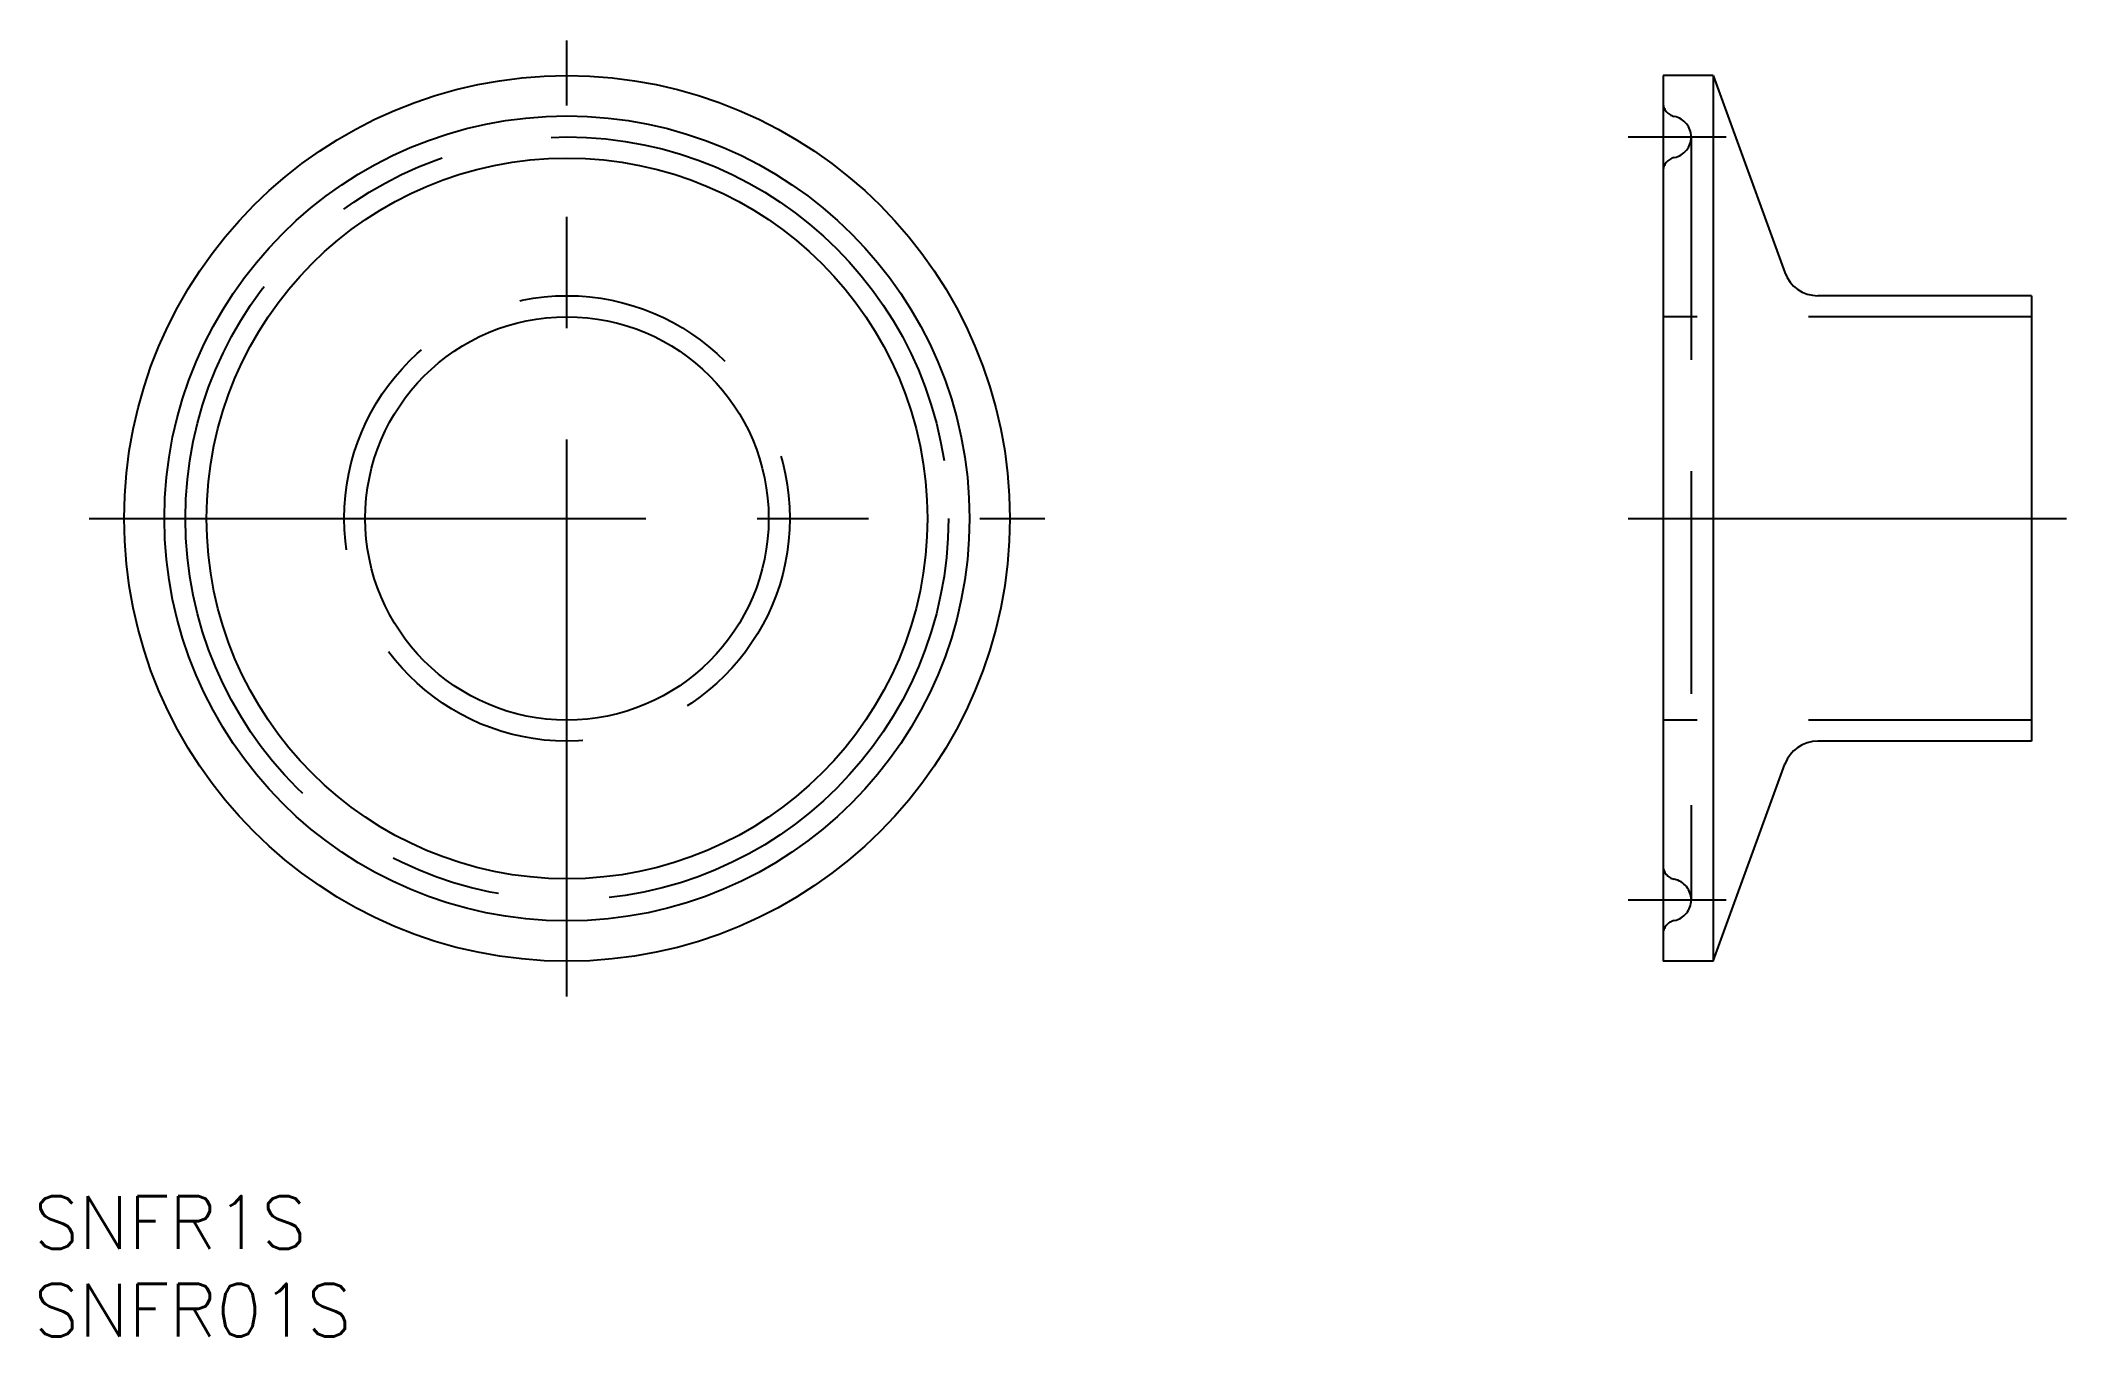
# Model space of a CAD drawing. Extents: x -30 to 86, y -47 to 27.
import ezdxf

# ---------------------------------------------------------------- set-up
doc = ezdxf.new("R2010")
doc.units = 0
doc.linetypes.add('CENTER', pattern=[50.8, 31.75, -6.35, 6.35, -6.35])
doc.linetypes.add('DASHED', pattern=[19.05, 12.7, -6.35])
doc.layers.get('0').update_dxf_attribs({"linetype": 'CONTINUOUS'})
doc.layers.add('CENTER', color=1, linetype='CENTER')
doc.styles.get("Standard").update_dxf_attribs({"font": 'txt.shx', "height": 3, "bigfont": 'bigfont.shx'})

msp = doc.modelspace()

# ---------------------------------------------------------------- linework, layer by layer
at = {"color": 7, "linetype": 'CONTINUOUS'}
for p, q in [((62.5, 25.25), (62.5, -25.25)), ((65.35, 25.25), (62.5, 25.25)), ((65.35, 25.25), (65.35, -25.25)), ((65.35, 25.25), (69.44, 14.02)), ((83.5, 12.7), (71.32, 12.7)), ((83.5, 12.7), (83.5, -12.7)), ((83.5, -12.7), (71.32, -12.7)), ((65.35, -25.25), (69.44, -14.02)), ((65.35, -25.25), (62.5, -25.25))]:
    msp.add_line(p, q, dxfattribs=at)
at = {"color": 3, "linetype": 'DASHED'}
for p, q in [((64.1, 21.75), (64.1, -21.75)), ((83.5, 11.5), (62.5, 11.5)), ((83.5, -11.5), (62.5, -11.5))]:
    msp.add_line(p, q, dxfattribs=at)
at = {"color": 7, "linetype": 'CONTINUOUS'}
for radius in [25.25, 22.95, 20.55, 11.5]:
    msp.add_circle((0, 0), radius, dxfattribs=at)
at = {"color": 3, "linetype": 'DASHED'}
msp.add_circle((0, 0), 12.7, dxfattribs=at)
for centre, radius, start, end in [((63.3, 23.71), 0.8, 180, 258.463), ((62.9, 21.75), 1.2, 281.537, 78.463), ((63.3, 19.79), 0.8, 101.537, 180), ((63.3, -19.79), 0.8, 180, 258.463), ((62.9, -21.75), 1.2, 281.537, 78.463), ((63.3, -23.71), 0.8, 101.537, 180)]:
    msp.add_arc(centre, radius, start, end, dxfattribs=at)
at = {"color": 7, "linetype": 'CONTINUOUS'}
for centre, start, end in [((71.32, 14.7), 200, 270), ((71.32, -14.7), 90, 160)]:
    msp.add_arc(centre, 2, start, end, dxfattribs=at)
at = {"layer": 'CENTER', "color": 1, "linetype": 'CENTER'}
for p, q in [((0, -27.25), (0, 27.25)), ((60.5, 21.75), (66.1, 21.75)), ((-27.25, 0), (27.25, 0)), ((60.5, 0), (85.5, 0)), ((60.5, -21.75), (66.1, -21.75))]:
    msp.add_line(p, q, dxfattribs=at)
msp.add_circle((0, 0), 21.75, dxfattribs=at)

# ---------------------------------------------------------------- texts
at = {"color": 7, "linetype": 'CONTINUOUS'}
for s, p in [('SNFR1S', (-30.4, -41.64)), ('SNFR01S', (-30.4, -46.64))]:
    msp.add_text(s, height=3, dxfattribs=at).set_placement(p)

doc.saveas('drawing.dxf')
